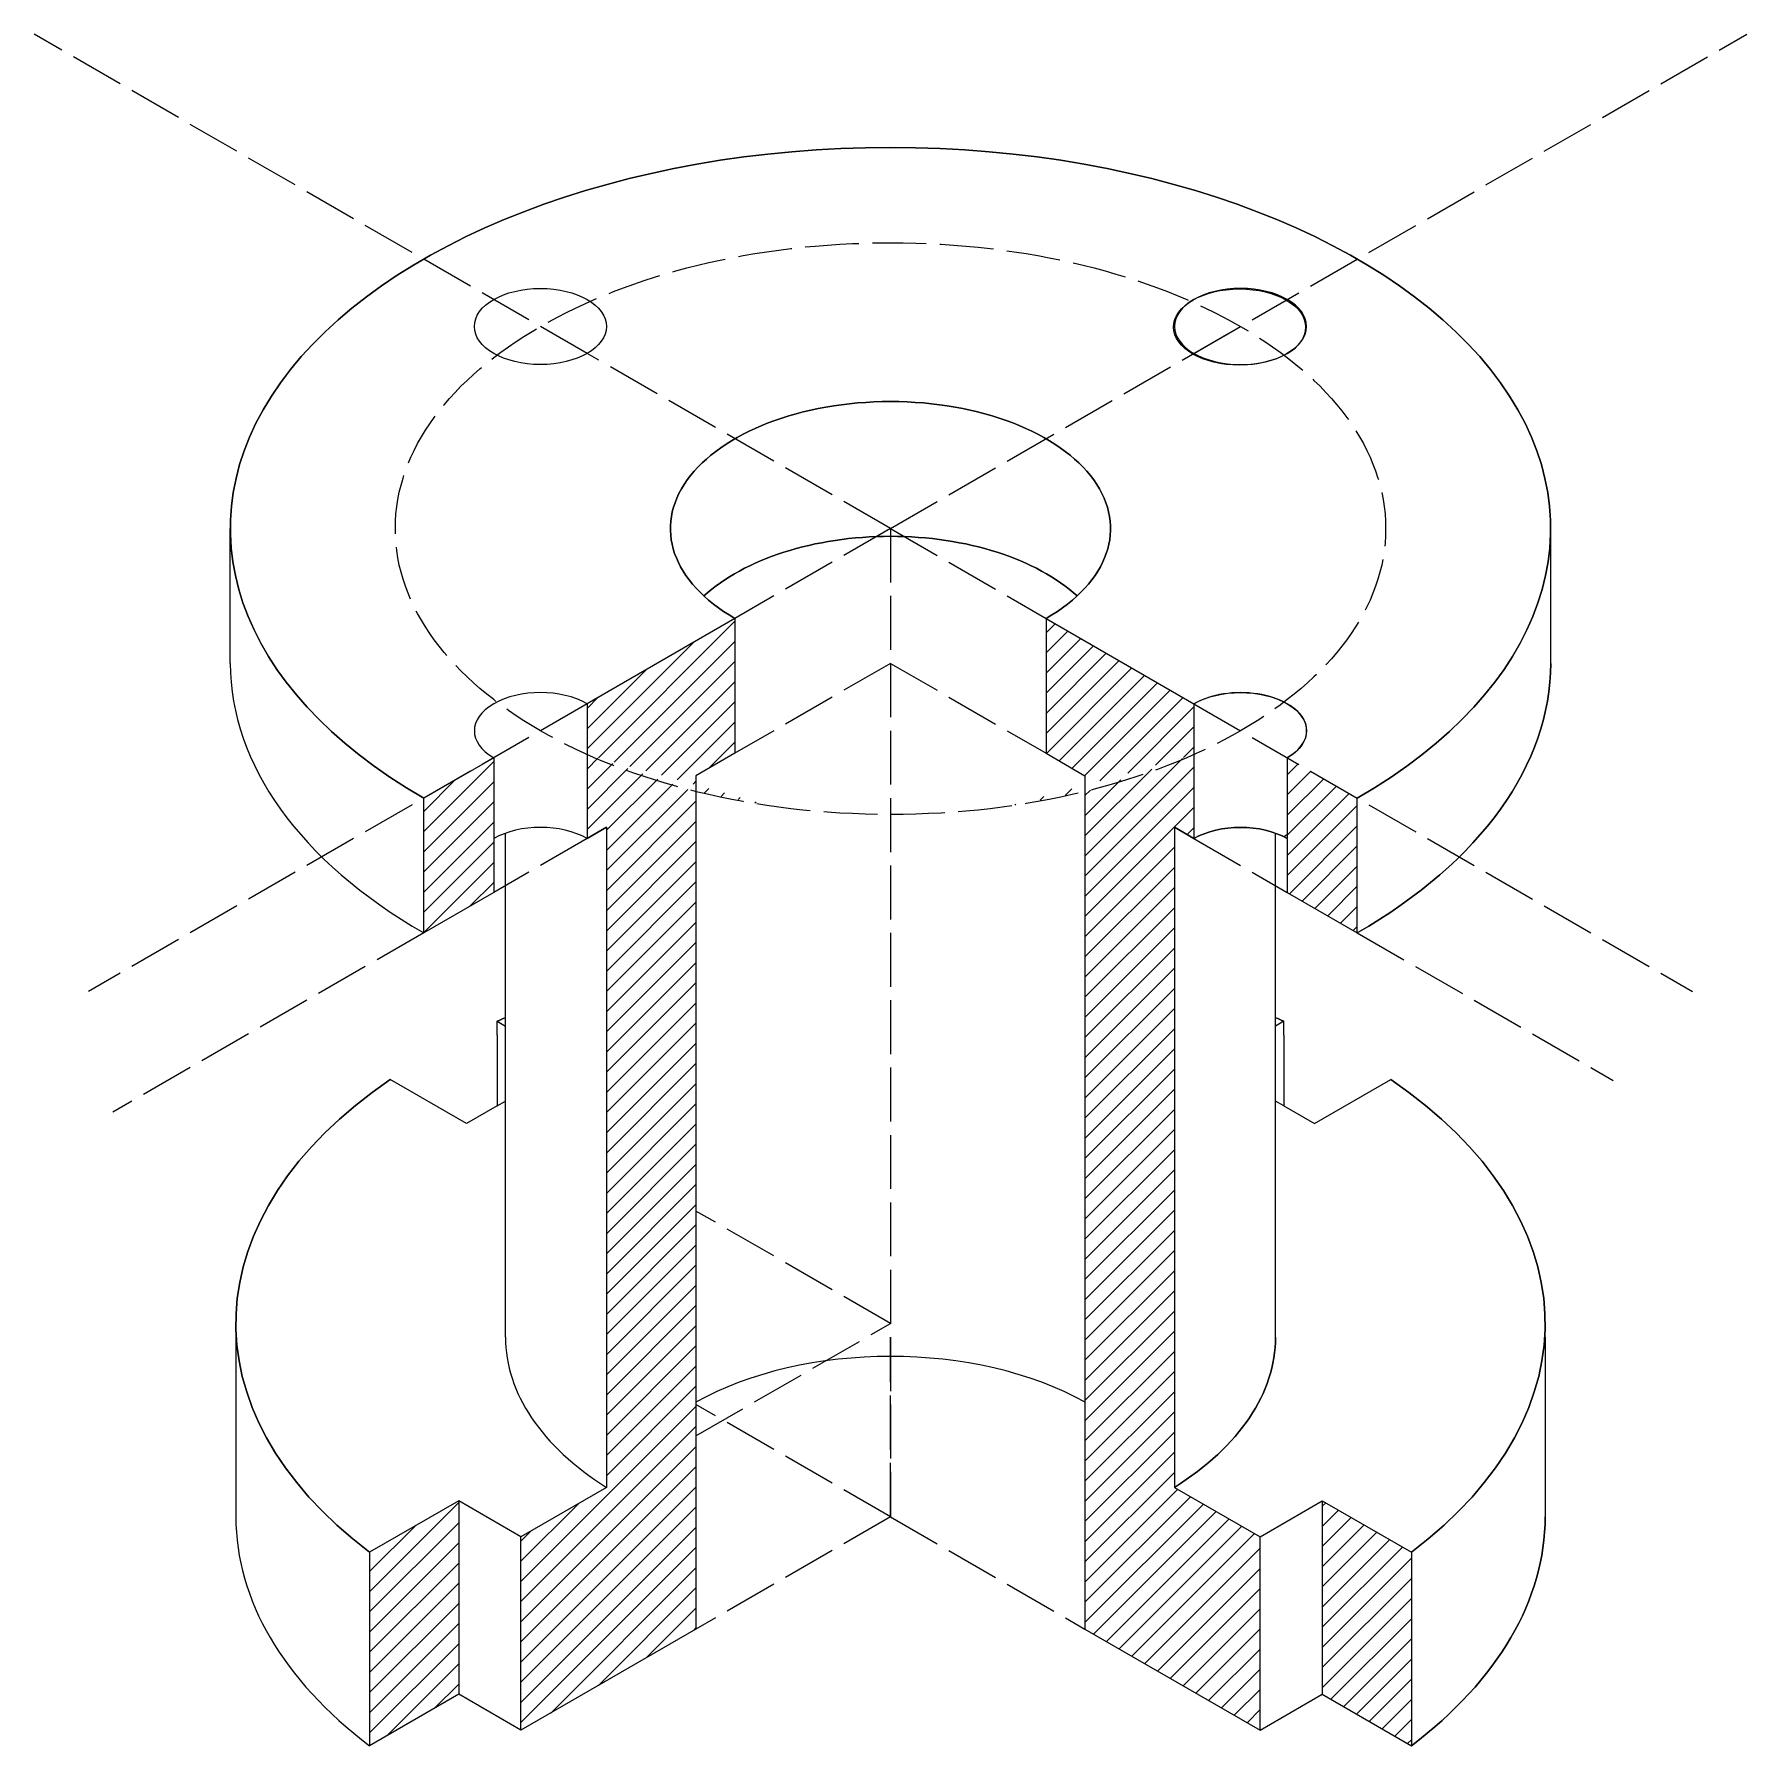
# Model space of a CAD drawing. Header units: millimetres. Extents: x 26267 to 26648, y 24825 to 25206.
import ezdxf

# ---------------------------------------------------------------- set-up
doc = ezdxf.new("R2010")
doc.units = ezdxf.units.MM
doc.linetypes.add('ACAD_ISO02W100', pattern=[15, 12, -3])

msp = doc.modelspace()

# ---------------------------------------------------------------- hatches: boundary and pattern name
h = msp.add_hatch()
h.set_pattern_fill('ANSI31', color=256)
edge = h.paths.add_edge_path()
edge.add_ellipse((26457.49, 25096.43), major_axis=(-110.23, 0), ratio=0.57735, start_angle=52.2059, end_angle=66.8689, ccw=False)
edge.add_line((26389.94, 25046.14), (26389.94, 25027.43))
edge.add_line((26389.94, 25027.43), (26394.27, 25029.93))
edge.add_line((26394.27, 25029.93), (26394.27, 24883))
edge.add_line((26394.27, 24883), (26375.22, 24872))
edge.add_line((26375.22, 24872), (26375.22, 24828.93))
edge.add_line((26375.22, 24828.93), (26414.19, 24851.43))
edge.add_line((26414.19, 24851.43), (26414.19, 25037.91))
edge = h.paths.add_edge_path()
edge.add_line((26422.85, 25076.43), (26389.94, 25057.43))
edge.add_line((26389.94, 25057.43), (26389.94, 25046.14))
edge.add_ellipse((26457.49, 25096.43), major_axis=(-110.23, 0), ratio=0.57735, start_angle=52.2059, end_angle=66.8689)
edge.add_line((26414.19, 25037.91), (26414.19, 25041.43))
edge.add_line((26414.19, 25041.43), (26422.85, 25046.43))
edge.add_line((26422.85, 25046.43), (26422.85, 25076.43))
h.paths.add_polyline_path([(26369.16, 25045.43), (26353.57, 25036.43), (26353.57, 25006.43), (26369.16, 25015.43)])
edge = h.paths.add_edge_path()
edge.add_line((26525.04, 25057.43), (26492.13, 25076.43))
edge.add_line((26492.13, 25076.43), (26492.13, 25046.43))
edge.add_line((26492.13, 25046.43), (26500.79, 25041.43))
edge.add_line((26500.79, 25041.43), (26500.79, 25037.91))
edge.add_ellipse((26457.49, 25096.43), major_axis=(-110.23, 0), ratio=0.57735, start_angle=113.1311, end_angle=127.7941)
edge.add_line((26525.04, 25046.14), (26525.04, 25057.43))
edge = h.paths.add_edge_path()
edge.add_line((26520.71, 25029.93), (26525.04, 25027.43))
edge.add_line((26525.04, 25027.43), (26525.04, 25046.14))
edge.add_ellipse((26457.49, 25096.43), major_axis=(-110.23, 0), ratio=0.57735, start_angle=113.1311, end_angle=127.7941, ccw=False)
edge.add_line((26500.79, 25037.91), (26500.79, 24851.43))
edge.add_line((26500.79, 24851.43), (26539.76, 24828.93))
edge.add_line((26539.76, 24828.93), (26539.76, 24872))
edge.add_line((26539.76, 24872), (26520.71, 24883))
edge.add_line((26520.71, 24883), (26520.71, 25029.93))
h.paths.add_polyline_path([(26561.41, 25036.43), (26545.83, 25045.43), (26545.83, 25015.43), (26561.41, 25006.43)])
h.paths.add_polyline_path([(26573.47, 24868.54), (26553.62, 24880), (26553.62, 24836.93), (26573.47, 24825.47)])
h.paths.add_polyline_path([(26361.36, 24880), (26341.51, 24868.54), (26341.51, 24825.47), (26361.36, 24836.93)])

# ---------------------------------------------------------------- linework, layer by layer
at = {"linetype": 'ACAD_ISO02W100'}
for p, q in [((26389.94, 25135.43), (26266.87, 25206.48)), ((26525.04, 25135.43), (26648.11, 25206.48)), ((26457.49, 25096.43), (26535.21, 25141.3)), ((26457.49, 25096.43), (26389.94, 25135.43)), ((26457.49, 25096.43), (26422.85, 25076.43)), ((26457.49, 25096.43), (26457.49, 24876.43)), ((26457.49, 25096.43), (26492.13, 25076.43)), ((26457.49, 25066.43), (26422.85, 25046.43)), ((26457.49, 25066.43), (26492.13, 25046.43)), ((26389.94, 25057.43), (26278.95, 24993.35)), ((26525.04, 25057.43), (26636.03, 24993.35)), ((26389.94, 25027.43), (26369.16, 25015.43)), ((26525.04, 25027.43), (26545.83, 25015.43)), ((26353.57, 25006.43), (26284.38, 24966.49)), ((26561.41, 25006.43), (26618.36, 24973.55)), ((26457.49, 24919.5), (26414.19, 24944.5)), ((26414.19, 24894.5), (26457.49, 24919.5)), ((26457.49, 24876.43), (26457.49, 24916.43)), ((26457.49, 24876.43), (26414.19, 24901.43)), ((26457.49, 24876.43), (26414.19, 24851.43)), ((26457.49, 24876.43), (26500.79, 24851.43))]:
    msp.add_line(p, q, dxfattribs=at)
for p, q in [((26310.52, 25066.43), (26310.52, 25096.43)), ((26604.46, 25066.43), (26604.46, 25096.43)), ((26604.46, 25066.43), (26604.46, 25096.43)), ((26422.85, 25076.43), (26389.94, 25057.43)), ((26422.85, 25076.43), (26422.85, 25046.43)), ((26492.13, 25076.43), (26492.13, 25046.43)), ((26492.13, 25076.43), (26492.13, 25046.43)), ((26492.13, 25076.43), (26525.04, 25057.43)), ((26389.94, 25057.43), (26389.94, 25027.43)), ((26525.04, 25057.43), (26525.04, 25027.43)), ((26525.04, 25057.43), (26525.04, 25027.43)), ((26369.16, 25045.43), (26353.57, 25036.43)), ((26369.16, 25045.43), (26369.16, 25015.43)), ((26422.85, 25046.43), (26414.19, 25041.43)), ((26422.85, 25046.43), (26414.19, 25041.43)), ((26492.13, 25046.43), (26500.79, 25041.43)), ((26492.13, 25046.43), (26500.79, 25041.43)), ((26492.13, 25046.43), (26500.79, 25041.43)), ((26492.13, 25046.43), (26500.79, 25041.43)), ((26492.13, 25046.43), (26500.79, 25041.43)), ((26545.83, 25045.43), (26545.83, 25015.43)), ((26545.83, 25045.43), (26545.83, 25015.43)), ((26414.19, 25041.43), (26414.19, 24851.43)), ((26500.79, 25041.43), (26500.79, 24851.43)), ((26500.79, 25041.43), (26500.79, 24851.43)), ((26353.57, 25006.43), (26353.57, 25036.43)), ((26561.41, 25006.43), (26561.41, 25036.43)), ((26561.41, 25006.43), (26561.41, 25036.43)), ((26371.76, 25027.82), (26371.76, 25028.63)), ((26389.94, 25027.43), (26394.27, 25029.93)), ((26394.27, 25029.93), (26389.94, 25027.43)), ((26394.27, 25029.93), (26394.27, 24883)), ((26525.04, 25027.43), (26520.71, 25029.93)), ((26520.71, 25029.93), (26520.71, 24883)), ((26520.71, 25029.93), (26525.04, 25027.43)), ((26520.71, 25029.93), (26525.04, 25027.43)), ((26520.71, 25029.93), (26525.04, 25027.43)), ((26525.04, 25027.43), (26520.71, 25029.93)), ((26520.71, 25029.93), (26520.71, 24883)), ((26543.22, 25027.82), (26543.22, 25028.63)), ((26543.22, 25027.82), (26543.22, 25028.63)), ((26371.76, 24916.43), (26371.76, 25027.82)), ((26543.22, 24916.43), (26543.22, 25027.82)), ((26543.22, 24916.43), (26543.22, 25027.82)), ((26369.16, 25015.43), (26353.57, 25006.43)), ((26545.83, 25015.43), (26561.41, 25006.43)), ((26545.83, 25015.43), (26561.41, 25006.43)), ((26545.83, 25015.43), (26561.41, 25006.43)), ((26369.9, 24983.69), (26369.9, 24986.75)), ((26369.9, 24986.75), (26371.76, 24985.68)), ((26545.08, 24986.75), (26543.22, 24985.68)), ((26545.08, 24983.69), (26545.08, 24986.75)), ((26369.9, 24983.69), (26369.9, 24967.92)), ((26545.08, 24983.69), (26545.08, 24967.92)), ((26545.08, 24983.69), (26545.08, 24967.92)), ((26363.1, 24964), (26346.14, 24973.79)), ((26551.88, 24964), (26568.84, 24973.79)), ((26369.9, 24967.92), (26363.1, 24964)), ((26369.9, 24967.92), (26371.76, 24969)), ((26545.08, 24967.92), (26543.22, 24969)), ((26545.08, 24967.92), (26551.88, 24964)), ((26311.75, 24916.43), (26311.75, 24876.43)), ((26603.24, 24916.43), (26603.24, 24876.43)), ((26603.24, 24916.43), (26603.24, 24876.43)), ((26361.36, 24880), (26341.51, 24868.54)), ((26361.36, 24880), (26361.36, 24836.93)), ((26375.22, 24872), (26361.36, 24880)), ((26394.27, 24883), (26375.22, 24872)), ((26520.71, 24883), (26539.76, 24872)), ((26539.76, 24872), (26553.62, 24880)), ((26553.62, 24880), (26553.62, 24836.93)), ((26553.62, 24880), (26573.47, 24868.54)), ((26553.62, 24876.93), (26553.62, 24836.93)), ((26375.22, 24828.93), (26375.22, 24872)), ((26539.76, 24828.93), (26539.76, 24872)), ((26341.51, 24868.54), (26341.51, 24825.47)), ((26539.76, 24828.93), (26539.76, 24868.93)), ((26573.47, 24868.54), (26573.47, 24825.47)), ((26573.47, 24865.47), (26573.47, 24825.47)), ((26414.19, 24851.43), (26375.22, 24828.93)), ((26500.79, 24851.43), (26539.76, 24828.93)), ((26500.79, 24851.43), (26539.76, 24828.93)), ((26361.36, 24836.93), (26341.51, 24825.47)), ((26375.22, 24828.93), (26361.36, 24836.93)), ((26539.76, 24828.93), (26553.62, 24836.93)), ((26539.76, 24828.93), (26553.62, 24836.93)), ((26553.62, 24836.93), (26573.47, 24825.47)), ((26553.62, 24836.93), (26573.47, 24825.47))]:
    msp.add_line(p, q)
for centre, major_axis, start_param, end_param in [((26457.49, 25096.43), (-146.97, 0), 2.356194, 7.068583), ((26457.49, 25096.43), (-48.99, 0), 2.356194, 7.068583), ((26457.49, 25066.43), (-48.99, 0), 3.700583, 5.724195), ((26457.49, 25066.43), (-146.97, 0), 6.283185, 7.068583), ((26457.49, 25066.43), (-146.97, 0), 8.63938, 9.424778), ((26379.55, 25051.43), (-14.7, 0), 3.926991, 7.068583), ((26535.43, 25051.43), (-14.7, 0), 2.356194, 5.497787), ((26379.55, 25021.43), (-14.7, 0), 3.926991, 5.497787), ((26535.43, 25021.43), (-14.7, 0), 3.926991, 5.497787), ((26457.49, 25066.43), (-110.23, 0), 2.489627, 2.500408), ((26457.49, 24919.5), (-145.74, 0), 11.624449, 11.640317), ((26457.49, 24919.5), (-145.74, 0), 10.350832, 10.366699), ((26457.49, 24919.5), (-145.74, 0), 5.58192, 6.933721), ((26457.49, 24919.5), (-145.74, 0), 8.774242, 10.126043), ((26457.49, 24916.43), (-145.74, 0), 9.424778, 9.443005), ((26457.49, 24916.43), (-85.73, 0), 6.283185, 7.024752), ((26457.49, 24876.43), (-61.85, 0), 3.936795, 5.487983), ((26457.49, 24916.43), (-85.73, 0), 2.400026, 3.141593), ((26457.49, 24876.43), (-145.74, 0), 0, 0.650536), ((26457.49, 24876.43), (-145.74, 0), 2.491057, 3.141593)]:
    msp.add_ellipse(centre, major_axis=major_axis, ratio=0.57735, start_param=start_param, end_param=end_param)
at = {"extrusion": (0, 0, -1)}
for centre, major_axis, start_param, end_param in [((26457.49, 25096.43), (146.97, 0), 2.356194, 7.068583), ((26457.49, 25096.43), (48.99, 0), 2.356194, 7.068583), ((26457.49, 25066.43), (48.99, 0), 3.700583, 5.724195), ((26457.49, 25066.43), (146.97, 0), 6.283185, 7.068583), ((26535.43, 25051.43), (14.7, 0), 3.926991, 7.068583), ((26535.43, 25021.43), (14.7, 0), 3.926991, 5.497787), ((26535.43, 25021.43), (14.7, 0), 3.926991, 5.497787), ((26457.49, 25066.43), (110.23, 0), 6.92437, 6.935151), ((26457.49, 24919.5), (145.74, 0), 10.350832, 10.366699), ((26457.49, 24919.5), (145.74, 0), 11.624449, 11.640317), ((26457.49, 24919.5), (145.74, 0), 8.774242, 10.126043), ((26457.49, 24919.5), (145.74, 0), 5.58192, 6.933721), ((26457.49, 24916.43), (85.73, 0), 6.283185, 7.024752), ((26457.49, 24876.43), (145.74, 0), 0, 0.650536)]:
    msp.add_ellipse(centre, major_axis=major_axis, ratio=0.57735, start_param=start_param, end_param=end_param, dxfattribs=at)
at = {"linetype": 'ACAD_ISO02W100'}
msp.add_ellipse((26457.49, 25096.43), major_axis=(-110.23, 0), ratio=0.57735, dxfattribs=at)
for centre in [(26379.55, 25141.43), (26535.21, 25141.3)]:
    msp.add_ellipse(centre, major_axis=(-14.7, 0), ratio=0.57735)
at = {"extrusion": (0, 0, -1)}
msp.add_ellipse((26535.43, 25141.43), major_axis=(14.7, 0), ratio=0.57735, dxfattribs=at)

doc.saveas('drawing.dxf')
